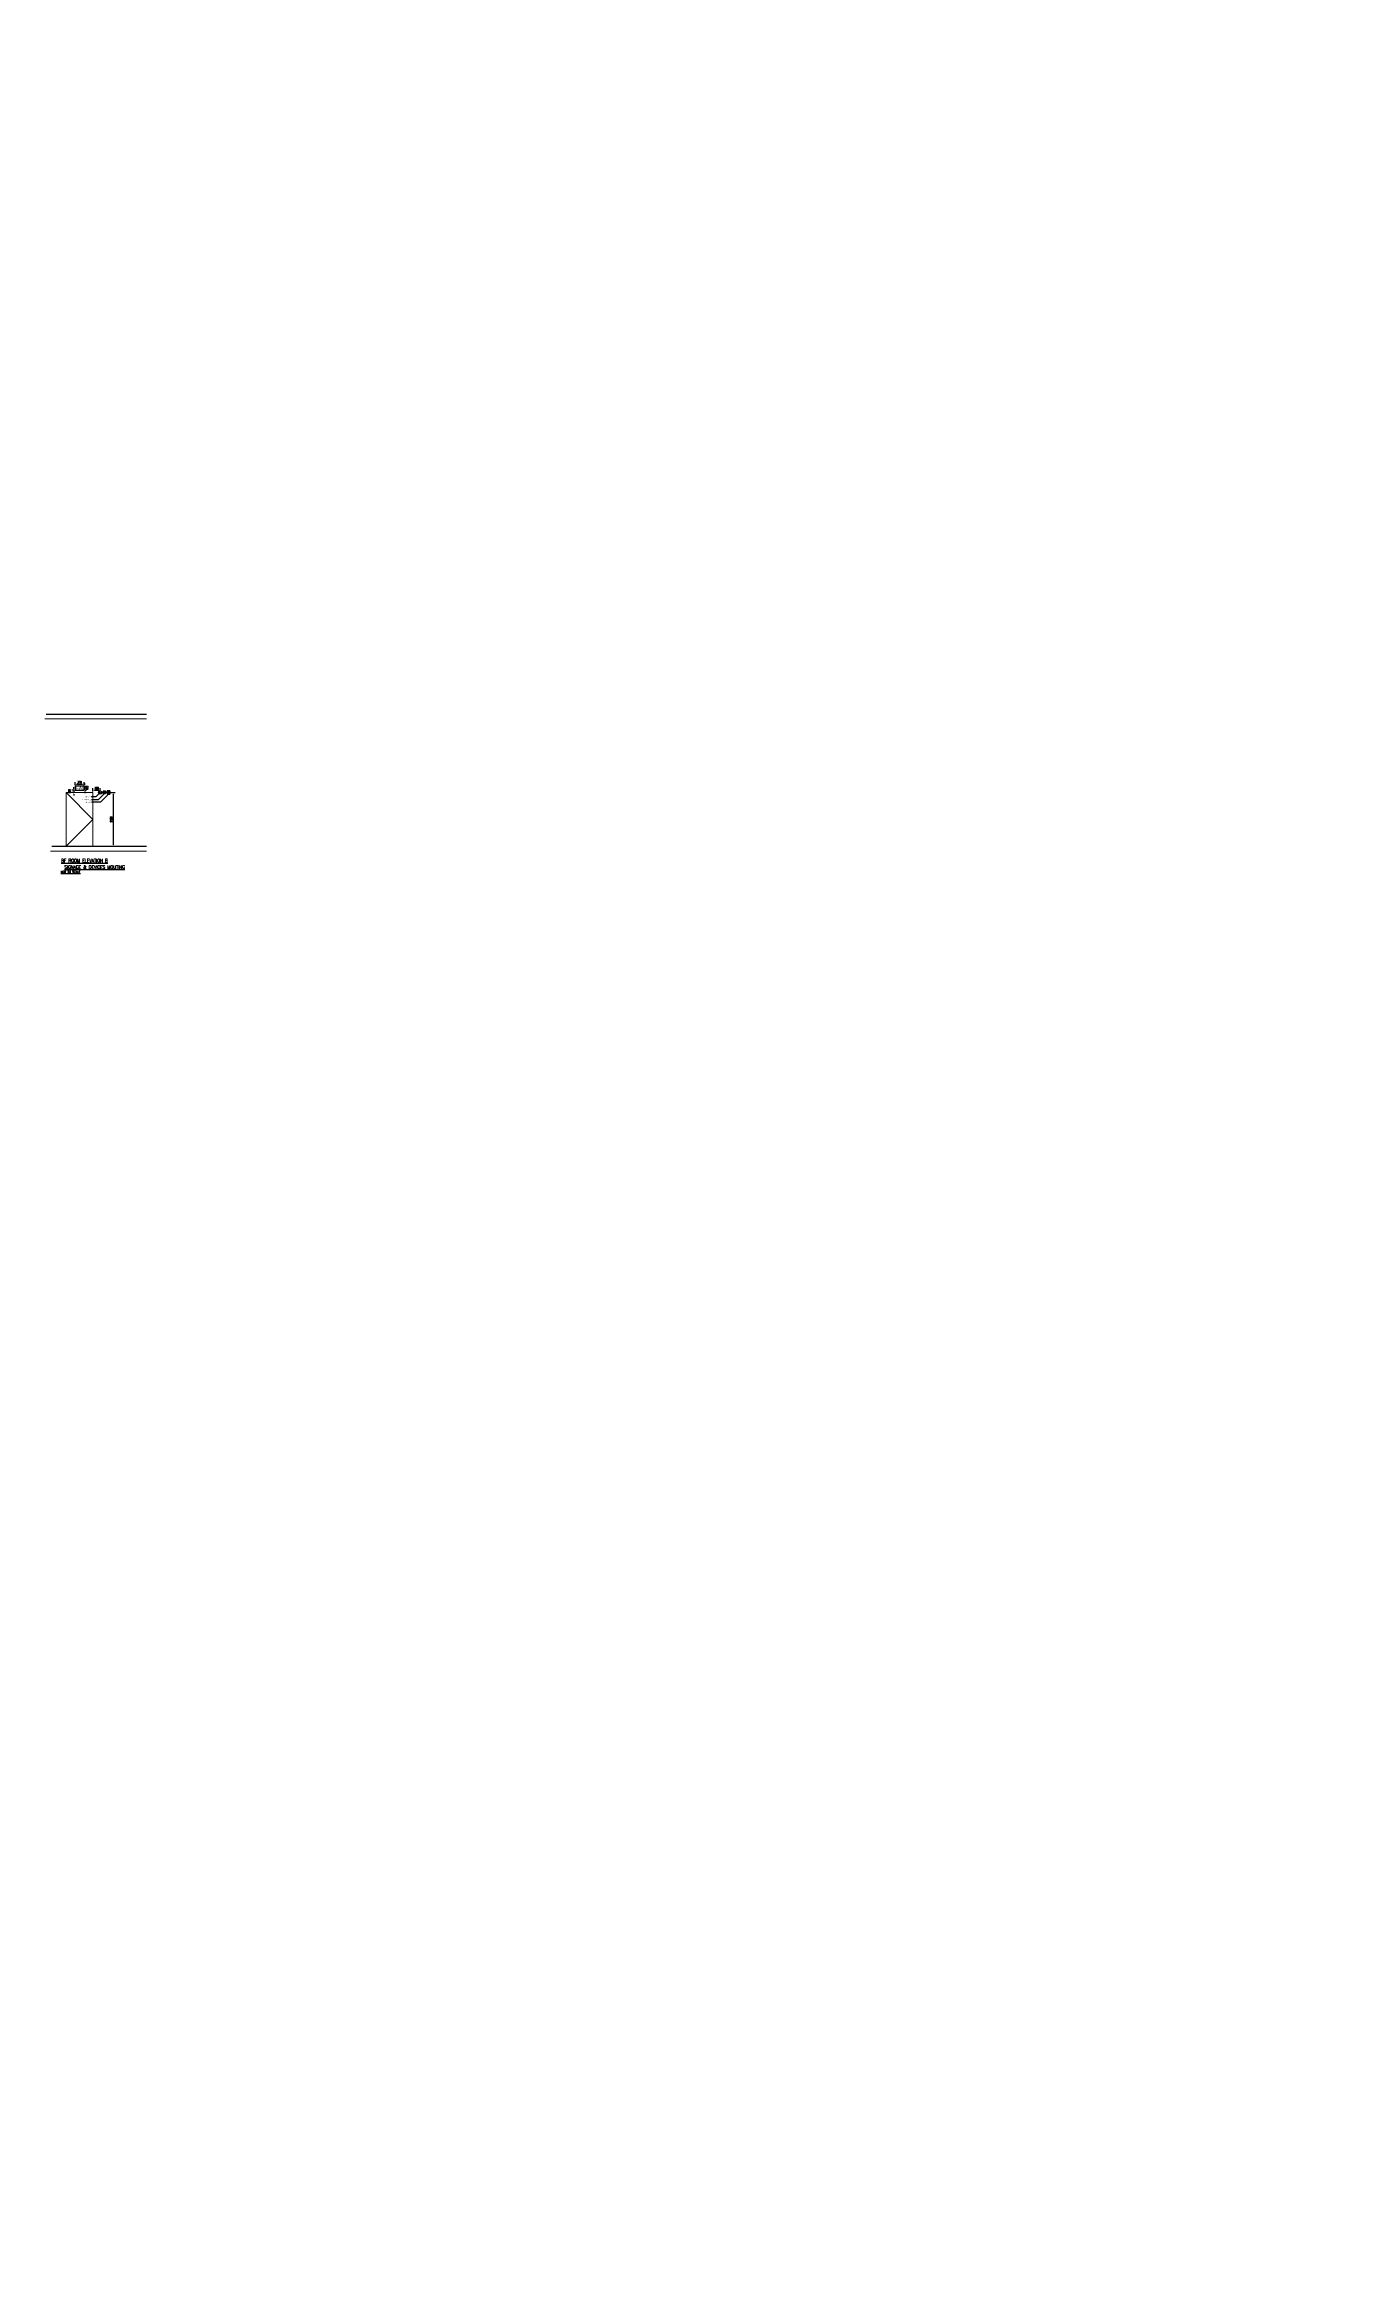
# Model space of a CAD drawing. Header units: millimetres. Extents: x -20146070 to 165023, y -3349561 to 35447.
# Drawn here: x -251230 to -197790, y -102833 to -11424 of the extents above; entities that cross this region are included whole.
import ezdxf
from ezdxf import colors
from ezdxf.entities.mleader import LeaderData, LeaderLine
from ezdxf.enums import TextEntityAlignment as Align
from ezdxf.lldxf.tags import DXFTag
from ezdxf.math import Vec2, Vec3

# ---------------------------------------------------------------- set-up
doc = ezdxf.new("R2010")
doc.units = ezdxf.units.MM
doc.header["$LTSCALE"] = 50
doc.header["$PDMODE"] = 35
doc.linetypes.add('CONTINOUS', pattern=[0])
doc.layers.get('Defpoints').update_dxf_attribs({"color": 8, "lineweight": 9})
for name, color, linetype in [('ASPL- F-ALARM-DEVICES', 1, 'Continuous'), ('ASPL- FM200-TEXT', 7, 'Continuous'), ('CALLPOINT', 1, 'Continuous'), ('EQUIP', 8, 'Continuous'), ('M-_FM200---_A-_N', 7, 'Continuous'), ('M_FIREALAM-_E-', 10, 'Continuous'), ('NW_GRID LINE', 8, 'Continuous')]:
    doc.layers.add(name, color=color, linetype=linetype)
doc.layers.add('M-_FIREALAM_E-', color=14, linetype='FIRE_ALARM', lineweight=30)
doc.layers.add('NW_BEAM AND COLUMN', color=134, linetype='Continuous', lineweight=5)
doc.styles.add('Arial', font='arial.ttf', dxfattribs={"width": 0.8, "height": 450})
doc.styles.add('DIM', font='romans.shx', dxfattribs={"width": 0.75})
doc.styles.add('MtXpl_Agency_FB', font='AGENCYR.TTF')
doc.styles.add('RomanS', font='romans__.ttf', dxfattribs={"width": 0.75, "height": 40})
doc.styles.add('ROMANT', font='romant')
tags = doc.linetypes.add('FIRE_ALARM', pattern='A,0.5,-0.2,["FA",Standard,S=0.1,R=0,X=-0.1,Y=-0.05],-0.25', length=0.95).pattern_tags.tags
tags[6] = DXFTag(74, 10)
doc.dimstyles.new('DIM40', dxfattribs={"dimscale": 40, "dimtxt": 2, "dimasz": 3, "dimexe": 2, "dimexo": 1, "dimgap": 1, "dimtad": 1, "dimdec": 0, "dimzin": 0, "dimdsep": 46, "dimtxsty": 'DIM', "dimcen": 0, "dimdle": 2, "dimclrd": 9, "dimclre": 9, "dimclrt": 4, "dimadec": 0, "dimazin": 0, "dimtfac": 1, "dimtdec": 0, "dimtmove": 2, "dimatfit": 3, "dimfxl": 1, "dimtolj": 1, "dimtzin": 0, "dimarcsym": 0})

# ---------------------------------------------------------------- blocks, each defined once
blk = doc.blocks.new('BELLL')
at = {"layer": 'CALLPOINT'}
for radius in [68.6, 9.15]:
    blk.add_circle((0, 0), radius, dxfattribs=at)
blk = doc.blocks.new('HORN')
at = {"layer": 'CALLPOINT'}
for radius in [54.4, 52.1, 43, 41.4, 1.25]:
    blk.add_circle((0, -1), radius, dxfattribs=at)
for centre, radius, start, end in [((107, -1), 161, 165.28277, 175.1583), ((107, -1), 160, 165.28277, 174.19906), ((-38, 37), 10, 104.4812, 165.28277), ((-38, 37), 9.5, 104.4812, 165.28277), ((0, -111), 163, 94.96878, 104.4812), ((0, -111), 163, 95.87205, 104.4812), ((0, -111), 163, 75.50888, 85.03122), ((0, -111), 163, 75.50888, 84.12795), ((38, 37), 10, 14.94038, 75.50888), ((38, 37), 9.5, 14.94038, 75.50888), ((-105, -1), 158, 5.72507, 14.94038), ((-105, -1), 158, 4.70965, 14.94038), ((107, -1), 161, 184.8417, 194.72079), ((107, -1), 160, 185.80094, 194.72079), ((-38, -40), 10, 194.72079, 255.43995), ((-38, -40), 9.5, 194.72079, 255.43995), ((0, 108), 162, 255.43995, 265.06971), ((0, 108), 162, 255.43995, 264.14923), ((0, 108), 162, 274.93029, 284.57001), ((0, 108), 162, 275.85077, 284.57001), ((38, -40), 10, 284.57001, 345.05601), ((38, -40), 9.5, 284.57001, 345.05601), ((-105, -1), 158, 345.05601, 354.27493), ((-105, -1), 158, 345.05601, 355.29035)]:
    blk.add_arc(centre, radius, start, end, dxfattribs=at)
blk = doc.blocks.new('A$C19921543')
at = {"color": 0, "linetype": 'Continuous', "lineweight": -2}
for p, q in [((-103, -59), (-103, 27)), ((-102, 28), (-24, 28)), ((-23, 27), (-23, -59)), ((-70, -60), (-70, -65)), ((-56, -60), (-56, -65)), ((-56, -60), (-56, -65))]:
    blk.add_line(p, q, dxfattribs=at)
at = {"color": 8, "linetype": 'Continuous', "lineweight": 5}
for p, q in [((-100, -17), (-100, 24)), ((-99, 25), (-27, 25)), ((-26, 24), (-26, -17)), ((-100, -17), (-98, -59)), ((-90, -16), (-36, -16)), ((-90, -16), (-90, -18)), ((-90, -18), (-36, -18)), ((-90, -21), (-90, -23)), ((-90, -21), (-36, -21)), ((-90, -23), (-36, -23)), ((-89, -26), (-89, -28)), ((-89, -26), (-37, -26)), ((-89, -28), (-37, -28)), ((-89, -31), (-89, -33)), ((-89, -31), (-37, -31)), ((-89, -33), (-37, -33)), ((-89, -36), (-89, -38)), ((-89, -36), (-37, -36)), ((-89, -38), (-37, -38)), ((-89, -41), (-89, -43)), ((-89, -41), (-37, -41)), ((-89, -43), (-37, -43)), ((-37, -26), (-37, -28)), ((-37, -31), (-37, -33)), ((-37, -36), (-37, -38)), ((-37, -41), (-37, -43)), ((-36, -16), (-36, -18)), ((-36, -21), (-36, -23)), ((-26, -17), (-28, -59))]:
    blk.add_line(p, q, dxfattribs=at)
at = {"color": 0, "linetype": 'Continuous', "lineweight": -2}
for points in [[(-115, 64), (-63, 66), (-11, 64, -0.395515), (-2, 54), (0, 0), (-2, -49, -0.395515), (-16, -64), (-63, -66), (-110, -64, -0.395515), (-124, -49), (-126, 0), (-124, 54, -0.395515)], [(-63, 21), (-63, 21), (-35, 20, -0.383561), (-34, 19), (-33, 6), (-34, -7, -0.383561), (-35, -8), (-63, -9), (-91, -8, -0.383561), (-92, -7), (-93, 6), (-92, 19, -0.383561), (-91, 20), (-63, 21)]]:
    blk.add_lwpolyline(points, format="xyb", close=True, dxfattribs=at)
blk.add_lwpolyline([(-70, -60), (-110, -59, -0.395515), (-119, -49), (-121, 0), (-119, 54, -0.395515), (-114, 59), (-63, 60), (-12, 59, -0.395515), (-7, 54), (-5, 0), (-7, -49, -0.395515), (-16, -59), (-56, -60)], format="xyb", dxfattribs=at)
at = {"color": 8, "linetype": 'Continuous', "lineweight": 5}
blk.add_lwpolyline([(-63, 20), (-35, 19), (-34, 6), (-35, -7), (-63, -8), (-91, -7), (-92, 6), (-91, 19)], close=True, dxfattribs=at)
at = {"color": 2, "linetype": 'Continuous', "lineweight": -2}
blk.add_circle((-63, 0), 2.78, dxfattribs=at)
at = {"color": 0, "linetype": 'Continuous', "lineweight": -2}
blk.add_circle((-63, -57), 2.2, dxfattribs=at)
for centre, start, end in [((-102, 27), 90, 180), ((-24, 27), 0, 90)]:
    blk.add_arc(centre, 1, start, end, dxfattribs=at)
at = {"color": 8, "linetype": 'Continuous', "lineweight": 5}
for centre, start, end in [((-99, 24), 90, 180), ((-27, 24), 0, 90)]:
    blk.add_arc(centre, 1, start, end, dxfattribs=at)
at = {"color": 0, "linetype": 'Continuous', "lineweight": -2}
blk.add_ellipse((-63, -60), major_axis=(0, 7.66), ratio=0.947656, start_param=4.673307, end_param=7.893064, dxfattribs=at)
blk = doc.blocks.new('STR')
at = {"layer": 'M-_FIREALAM_E-', "color": 1, "linetype": 'Continuous', "lineweight": -2, "xscale": -1}
blk.add_blockref('A$C19921543', (-63, 0), dxfattribs=at)
blk = doc.blocks.new('*D92')
at = {"layer": 'Defpoints', "color": 0, "transparency": 16777216}
for p in [(-248939, -42144), (-248939, -44344), (-248410, -44344)]:
    blk.add_point(p, dxfattribs=at)
at = {"layer": 'NW_BEAM AND COLUMN', "color": 9, "lineweight": -2, "transparency": 16777216}
for p, q in [((-248899, -42144), (-248330, -42144)), ((-248410, -42204), (-248410, -44284)), ((-248899, -44344), (-248330, -44344))]:
    blk.add_line(p, q, dxfattribs=at)
at = {"layer": 'NW_BEAM AND COLUMN', "color": 9, "transparency": 16777216}
for points in [[(-248420, -42204), (-248400, -42204), (-248410, -42144)], [(-248420, -44284), (-248400, -44284), (-248410, -44344)]]:
    blk.add_solid(points, dxfattribs=at)
at = {"layer": 'NW_BEAM AND COLUMN', "color": 4, "transparency": 16777216, "insert": (-248490, -43244), "char_height": 80, "attachment_point": 5, "rotation": 90, "style": 'DIM'}
blk.add_mtext('\\A1;2200', dxfattribs=at)
blk = doc.blocks.new('*D93')
at = {"layer": 'Defpoints', "color": 0, "transparency": 16777216}
for p in [(-248939, -42041), (-249239, -42144), (-248939, -42144)]:
    blk.add_point(p, dxfattribs=at)
at = {"layer": 'NW_BEAM AND COLUMN', "color": 9, "lineweight": -2, "transparency": 16777216}
for p, q in [((-249239, -42104), (-249239, -41961)), ((-249179, -42041), (-248999, -42041)), ((-248939, -42104), (-248939, -41961))]:
    blk.add_line(p, q, dxfattribs=at)
at = {"layer": 'NW_BEAM AND COLUMN', "color": 9, "transparency": 16777216}
for points in [[(-249179, -42031), (-249179, -42051), (-249239, -42041)], [(-248999, -42031), (-248999, -42051), (-248939, -42041)]]:
    blk.add_solid(points, dxfattribs=at)
at = {"layer": 'NW_BEAM AND COLUMN', "color": 4, "transparency": 16777216, "insert": (-249089, -41961), "char_height": 80, "attachment_point": 5, "style": 'DIM'}
blk.add_mtext('\\A1;300', dxfattribs=at)
blk = doc.blocks.new('*D94')
at = {"layer": 'Defpoints', "color": 0, "transparency": 16777216}
for p in [(-249974, -42044), (-250028, -42144), (-249974, -42144)]:
    blk.add_point(p, dxfattribs=at)
at = {"layer": 'NW_BEAM AND COLUMN', "color": 9, "lineweight": -2, "transparency": 16777216}
for p, q in [((-250014, -42044), (-250108, -42044)), ((-250028, -41984), (-250028, -41924)), ((-250028, -42044), (-250028, -42144)), ((-250014, -42144), (-250108, -42144)), ((-250028, -42204), (-250028, -42264))]:
    blk.add_line(p, q, dxfattribs=at)
at = {"layer": 'NW_BEAM AND COLUMN', "color": 9, "transparency": 16777216}
for points in [[(-250038, -41984), (-250018, -41984), (-250028, -42044)], [(-250038, -42204), (-250018, -42204), (-250028, -42144)]]:
    blk.add_solid(points, dxfattribs=at)
at = {"layer": 'NW_BEAM AND COLUMN', "color": 4, "transparency": 16777216, "insert": (-250208, -42094), "char_height": 80, "attachment_point": 5, "rotation": 90, "style": 'DIM'}
blk.add_mtext('\\A1;100', dxfattribs=at)
blk = doc.blocks.new('*D95')
at = {"layer": 'Defpoints', "color": 0, "transparency": 16777216}
for p in [(-249974, -41879), (-249604, -41798), (-249604, -41879)]:
    blk.add_point(p, dxfattribs=at)
at = {"layer": 'NW_BEAM AND COLUMN', "color": 9, "lineweight": -2, "transparency": 16777216}
for p, q in [((-249974, -41839), (-249974, -41718)), ((-249914, -41798), (-249664, -41798)), ((-249604, -41839), (-249604, -41718))]:
    blk.add_line(p, q, dxfattribs=at)
at = {"layer": 'NW_BEAM AND COLUMN', "color": 9, "transparency": 16777216}
for points in [[(-249914, -41788), (-249914, -41808), (-249974, -41798)], [(-249664, -41788), (-249664, -41808), (-249604, -41798)]]:
    blk.add_solid(points, dxfattribs=at)
at = {"layer": 'NW_BEAM AND COLUMN', "color": 4, "transparency": 16777216, "insert": (-249789, -41718), "char_height": 80, "attachment_point": 5, "style": 'DIM'}
blk.add_mtext('\\A1;370', dxfattribs=at)
blk = doc.blocks.new('*D96')
at = {"layer": 'Defpoints', "color": 0, "transparency": 16777216}
for p in [(-249604, -41879), (-249604, -42044), (-249579, -42044)]:
    blk.add_point(p, dxfattribs=at)
at = {"layer": 'NW_BEAM AND COLUMN', "color": 9, "lineweight": -2, "transparency": 16777216}
for p, q in [((-249579, -41819), (-249579, -41759)), ((-249579, -41879), (-249579, -42044)), ((-249564, -41879), (-249499, -41879)), ((-249564, -42044), (-249499, -42044)), ((-249579, -42104), (-249579, -42164))]:
    blk.add_line(p, q, dxfattribs=at)
at = {"layer": 'NW_BEAM AND COLUMN', "color": 9, "transparency": 16777216}
for points in [[(-249589, -41819), (-249569, -41819), (-249579, -41879)], [(-249589, -42104), (-249569, -42104), (-249579, -42044)]]:
    blk.add_solid(points, dxfattribs=at)
at = {"layer": 'NW_BEAM AND COLUMN', "color": 4, "transparency": 16777216, "insert": (-249477, -41961), "char_height": 80, "attachment_point": 5, "rotation": 90, "style": 'DIM'}
blk.add_mtext('\\A1;165', dxfattribs=at)
blk = doc.blocks.new('SMOKE_FC')
at = {"color": 7, "linetype": 'CONTINOUS'}
ml = blk.add_multileader_mtext('Standard', dxfattribs=at)
ml.set_content('{\\fArial|b0|i0|c0|p34;S}', color=7, style='RomanS')
ml.set_leader_properties(color=10)
ml.build(insert=Vec2(0, 0))
ml.multileader.update_dxf_attribs({"dogleg_length": 3.34, "arrow_head_size": 138, "scale": 50})
ctx = ml.context
ctx.base_point, ctx.scale, ctx.char_height, ctx.arrow_head_size, ctx.landing_gap_size, ctx.plane_origin = Vec3(10040043, 1663040), 50, 207.31, 138, 138, Vec3(10036641, 1659231)
notes = []
notes.append((ctx, [(0, (0, 0, 0), (0, 0), (1, 0), 1, [])]))
ctx.mtext.insert, ctx.mtext.flow_direction = Vec3(10040181, 1663145), 5
for ctx, leaders in notes:
    for number, flags, end, landing, length, lines in leaders:
        leader = LeaderData()
        leader.index, (leader.has_last_leader_line, leader.has_dogleg_vector, leader.attachment_direction) = number, flags
        leader.last_leader_point, leader.dogleg_vector, leader.dogleg_length = Vec3(end), Vec3(landing), length
        for number, points, colour, breaks in lines:
            line = LeaderLine()
            line.index, line.vertices, line.color, line.breaks = number, Vec3.list(points), colors.encode_raw_color(colour), breaks
            leader.lines.append(line)
        ctx.leaders.append(leader)
blk = doc.blocks.new('SMOKE')
at = {"color": 7, "linetype": 'CONTINOUS'}
ml = blk.add_multileader_mtext('Standard', dxfattribs=at)
ml.set_content('{\\fArial|b0|i0|c0|p34;S}', color=7, style='RomanS')
ml.set_leader_properties(color=10)
ml.build(insert=Vec2(0, 0))
ml.multileader.update_dxf_attribs({"dogleg_length": 3.34, "arrow_head_size": 171, "scale": 50})
ctx = ml.context
ctx.base_point, ctx.scale, ctx.char_height, ctx.arrow_head_size, ctx.landing_gap_size, ctx.plane_origin = Vec3(10040459, 1663039), 50, 256.67, 171, 171, Vec3(10036247, 1658323)
notes = []
notes.append((ctx, [(0, (0, 0, 0), (0, 0), (1, 0), 1, [])]))
ctx.mtext.insert, ctx.mtext.flow_direction = Vec3(10040630, 1663170), 5
for ctx, leaders in notes:
    for number, flags, end, landing, length, lines in leaders:
        leader = LeaderData()
        leader.index, (leader.has_last_leader_line, leader.has_dogleg_vector, leader.attachment_direction) = number, flags
        leader.last_leader_point, leader.dogleg_vector, leader.dogleg_length = Vec3(end), Vec3(landing), length
        for number, points, colour, breaks in lines:
            line = LeaderLine()
            line.index, line.vertices, line.color, line.breaks = number, Vec3.list(points), colors.encode_raw_color(colour), breaks
            leader.lines.append(line)
        ctx.leaders.append(leader)

msp = doc.modelspace()

# ---------------------------------------------------------------- linework, layer by layer
at = {"layer": 'ASPL- F-ALARM-DEVICES'}
msp.add_lwpolyline([(-249973.8, -42043.6), (-249603.8, -42043.6), (-249603.8, -41878.6), (-249973.8, -41878.6)], close=True, dxfattribs=at)
at = {"layer": 'NW_BEAM AND COLUMN'}
for points in [[(-251212.8, -39118.6), (-247045.6, -39118.6)], [(-250338.8, -42143.6), (-249238.8, -43243.6), (-250338.8, -44343.6)], [(-250979.9, -44543.6), (-247045.6, -44543.6)]]:
    msp.add_lwpolyline(points, dxfattribs=at)
msp.add_lwpolyline([(-249238.8, -44343.6), (-250338.8, -44343.6), (-250338.8, -42143.6), (-249238.8, -42143.6)], close=True, dxfattribs=at)
at = {"layer": 'NW_GRID LINE'}
for points in [[(-251158.8, -38918.6), (-247045.6, -38918.6)], [(-250925.9, -44343.6), (-247045.6, -44343.6)]]:
    msp.add_lwpolyline(points, dxfattribs=at)

# ---------------------------------------------------------------- block references
for name, p in [('BELLL', (-248938.8, -42143.6)), ('HORN', (-248765.8, -42128.1)), ('STR', (-248598.4, -42140.4))]:
    msp.add_blockref(name, p)
at = {"layer": 'M_FIREALAM-_E-'}
for name, p, xscale, yscale, zscale in [('SMOKE', (-12842896.3, -2136319.2), 1.28, 1.28, 1.28), ('SMOKE', (-12837356.5, -2137100.4), 1.28, 1.28, 1.28), ('SMOKE', (-12842882.2, -2139119.2), 1.28, 1.28, 1.28), ('SMOKE', (-12844197.6, -2141531.7), 1.28, 1.28, 1.28), ('SMOKE', (-12841946.4, -2141531.7), 1.28, 1.28, 1.28), ('SMOKE', (-12837356.5, -2141062.9), 1.28, 1.28, 1.28), ('SMOKE', (-10273997.7, -1718610.1), 1.024, 1.024, 1.024), ('SMOKE', (-10272498.3, -1718640.4), 1.024, 1.024, 1.024), ('SMOKE', (-13016264.7, -2148128.1), 1.28, 1.28, 1.28), ('SMOKE', (-20146070.2, -3348204.7), 2, 2, 2), ('SMOKE_FC', (-20145143.2, -3349560.7), 2, 2, 2), ('SMOKE', (-12920157, -2170487), 1.28, 1.28, 1.28), ('SMOKE', (-12915444.5, -2171268.2), 1.28, 1.28, 1.28), ('SMOKE', (-12898688.7, -2172810.3), 1.28, 1.28, 1.28), ('SMOKE', (-12920157, -2172887), 1.28, 1.28, 1.28), ('SMOKE', (-12904323.5, -2173653.5), 1.28, 1.28, 1.28), ('SMOKE_FC', (-12903730.2, -2172847.6), 1.28, 1.28, 1.28), ('SMOKE_FC', (-12898095.5, -2173616.2), 1.28, 1.28, 1.28), ('SMOKE', (-12915444.5, -2175230.7), 1.28, 1.28, 1.28), ('SMOKE', (-12920566.1, -2175737), 1.28, 1.28, 1.28), ('SMOKE', (-12919747.9, -2178835.4), 1.28, 1.28, 1.28)]:
    msp.add_blockref(name, p, dxfattribs=dict(at, xscale=xscale, yscale=yscale, zscale=zscale))

# ---------------------------------------------------------------- texts
at = {"layer": 'ASPL- FM200-TEXT', "style": 'Arial', "width": 0.7}
msp.add_text('EAI', height=150, dxfattribs=at).set_placement((-249788.8, -41961.1), align=Align.MIDDLE_CENTER)
at = {"layer": 'EQUIP', "color": 7, "style": 'ROMANT', "width": 0.8}
for s, height, p in [('%%UNOT TO SCALE', 93.75, (-250554.6, -45445.9)), ('%%UBF ROOM ELEVATION B', 140.625, (-250540.1, -45010))]:
    msp.add_text(s, height=height, dxfattribs=at).set_placement(p)
msp.add_text('%%USIGNAGE & DEVICES MOUTING', height=140.625, dxfattribs=at).set_placement((-249170.9, -45202.7), align=Align.MIDDLE)
at = {"layer": 'M-_FM200---_A-_N', "ltscale": 150, "char_height": 40, "width": 922.268, "attachment_point": 1, "style": 'MtXpl_Agency_FB'}
for s, insert in [('ELECTRONIC SOUNDER', (-249680.3, -42424.6)), ('FIRE ALARM BELL', (-249585.4, -42299.1)), ('STROBE LIGHT', (-249544.7, -42512.4))]:
    msp.add_mtext(s, dxfattribs=dict(at, insert=insert))

# ---------------------------------------------------------------- dimensions: what is measured, and where the dimension line sits
at = {"layer": 'NW_BEAM AND COLUMN'}
for base, p1, p2, picture, middle in [((-250027.7, -42143.6), (-249973.8, -42043.6), (-249973.8, -42143.6), '*D94', (-250207.7, -42093.6)), ((-248410.5, -44343.6), (-248938.8, -42143.6), (-248938.8, -44343.6), '*D92', (-248490.5, -43243.6))]:
    dim = msp.add_linear_dim(base=base, p1=p1, p2=p2, angle=90, dimstyle='DIM40', override={"dimasz": 1.5}, dxfattribs=at)
    dim.commit()
    dim.dimension.update_dxf_attribs({"geometry": picture, "text_midpoint": middle})
for base, p1, p2, picture, middle in [((-249603.8, -41798.1), (-249973.8, -41878.6), (-249603.8, -41878.6), '*D95', (-249788.8, -41718.1)), ((-248938.8, -42041.4), (-249238.8, -42143.6), (-248938.8, -42143.6), '*D93', (-249088.8, -41961.4))]:
    dim = msp.add_linear_dim(base=base, p1=p1, p2=p2, dimstyle='DIM40', override={"dimasz": 1.5}, dxfattribs=at)
    dim.commit()
    dim.dimension.update_dxf_attribs({"geometry": picture, "text_midpoint": middle})
dim = msp.add_linear_dim(base=(-249579.5, -42043.6), p1=(-249603.8, -41878.6), p2=(-249603.8, -42043.6), angle=90, dimstyle='DIM40', override={"dimasz": 1.5}, dxfattribs=at)
dim.commit()
dim.dimension.update_dxf_attribs({"geometry": '*D96', "text_midpoint": (-249477, -41961.1), "dimtype": 160})

# ---------------------------------------------------------------- leaders
for points in [[(-248598.4, -42205.9), (-248929.8, -42537.3), (-249305.9, -42537.3)], [(-248765.8, -42183.7), (-249024.6, -42442.5), (-249303.5, -42442.5)], [(-248938.8, -42143.6), (-249117.3, -42322.1), (-249300.5, -42322.1)]]:
    msp.add_leader(points, dimstyle='DIM40', override={"dimasz": 1.5}, dxfattribs=at)

doc.saveas('drawing.dxf')
